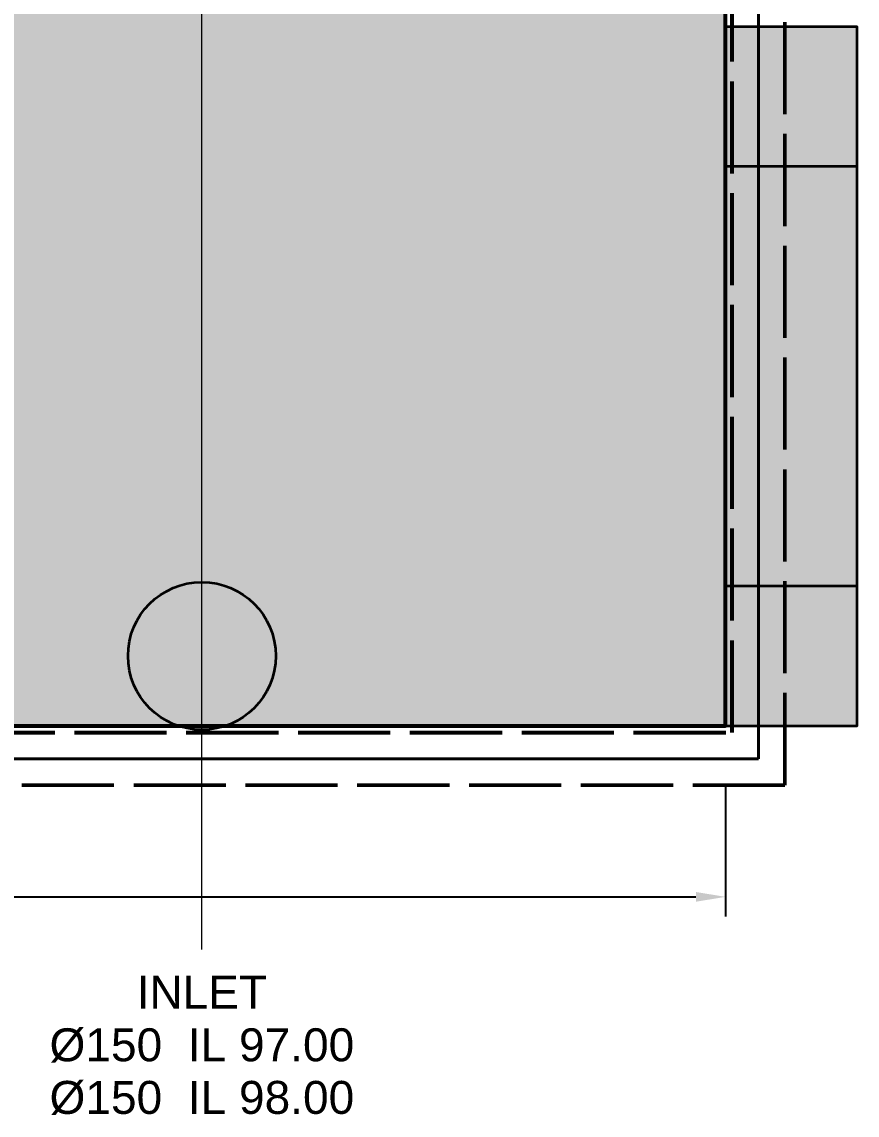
# Model space of a CAD drawing. Header units: millimetres. Extents: x -1751 to 4494, y -1079 to 3281.
# Drawn here: x 2695 to 3591, y -418 to 755 of the extents above; entities that cross this region are included whole.
import ezdxf
from ezdxf.enums import TextEntityAlignment as Align

# ---------------------------------------------------------------- set-up
doc = ezdxf.new("R2010")
doc.units = ezdxf.units.MM
doc.linetypes.add('DASH_99_21', pattern=[119.94444444444443, 98.77777777777777, -21.166666666666664])
for name, color, linetype in [('ANNOTATIONS', 7, 'Continuous'), ('DIMENSIONS', 7, 'Continuous'), ('GEOFAB', 5, 'Continuous'), ('MODULE_ART', 7, 'Continuous'), ('PIPES', 7, 'Continuous'), ('TANK', 7, 'Continuous')]:
    doc.layers.add(name, color=color, linetype=linetype)
doc.styles.add('ARIAL', font='arial.ttf')
doc.dimstyles.get("Standard").update_dxf_attribs({"dimtxt": 2.5, "dimasz": 2.5, "dimexe": 1.25, "dimexo": 0.625, "dimtad": 1, "dimcen": 2.5, "dimazin": 3, "dimtfac": 1, "dimtmove": 0, "dimatfit": 3})

# ---------------------------------------------------------------- blocks, each defined once
blk = doc.blocks.new('atlancube_face')
at = {"true_color": 0x000000}
blk.add_solid([(-1.7857142857142858, -1.7889908256880733), (1151.7857142857144, -1.7889908256880733), (-1.7857142857142858, 781.7889908256881), (1151.7857142857144, 781.7889908256881)], dxfattribs=at)

msp = doc.modelspace()

# ---------------------------------------------------------------- hatches: boundary and pattern name
at = {"layer": 'PIPES', "true_color": 0xbfbfbf}
h = msp.add_hatch(color=7, dxfattribs=at)
h.dxf.hatch_style = 1
h.paths.add_polyline_path([(2809.1, 75, 1), (2967.566666666666, 75, 1)])
h = msp.add_hatch(color=7, dxfattribs=at)
h.dxf.hatch_style = 1
h.paths.add_polyline_path([(2809.1, 75, 1), (2967.566666666666, 75, 1)])

# ---------------------------------------------------------------- linework, layer by layer
at = {"layer": 'ANNOTATIONS', "lineweight": 18, "true_color": 0xffffff}
msp.add_line((2888.333333333333, -4.233333333333333), (2888.333333333333, 995.7666666666667), dxfattribs=at)
at = {"layer": 'ANNOTATIONS', "lineweight": 18}
msp.add_line((2888.333333333333, -239.88888888888889), (2888.333333333333, -4.233333333333333), dxfattribs=at)
at = {"layer": 'GEOFAB', "color": 5, "linetype": 'DASH_99_21', "lineweight": 50}
for p, q in [((3513.5, -63.5), (3513.5, 2088.222222222222)), ((-63.5, -63.5), (3513.5, -63.5))]:
    msp.add_line(p, q, dxfattribs=at)
at = {"layer": 'GEOFAB', "color": 6, "lineweight": 40}
for p, q in [((3485.277777777778, -35.27777777777778), (3485.277777777778, 2060)), ((-35.27777777777778, -35.27777777777778), (3485.277777777778, -35.27777777777778))]:
    msp.add_line(p, q, dxfattribs=at)
at = {"layer": 'GEOFAB', "color": 5, "linetype": 'DASH_99_21', "lineweight": 53}
msp.add_lwpolyline([(-7.055555555555555, -7.055555555555555), (3457.0555555555557, -7.055555555555555), (3457.0555555555557, 1567.0555555555557), (-7.055555555555555, 1567.0555555555557)], close=True, dxfattribs=at)
at = {"layer": 'PIPES', "lineweight": 35}
for points in [[(3450, 0), (3591.111111111111, 0), (3591.111111111111, 750), (3450, 750)], [(3450, 0), (3591.111111111111, 0), (3591.111111111111, 600), (3450, 600)], [(3450, 0), (3591.111111111111, 0), (3591.111111111111, 150), (3450, 150)]]:
    msp.add_lwpolyline(points, close=True, dxfattribs=at)
at = {"layer": 'PIPES', "color": 1, "lineweight": 35}
msp.add_circle((2888.333333333333, 75), 79.23333333333333, dxfattribs=at)
msp.add_circle((2888.333333333333, 75), 79.23333333333333, dxfattribs=at)
at = {"layer": 'PIPES', "true_color": 0xbfbfbf}
for points in [[(3450, 0), (3591.111111111111, 0), (3450, 750), (3591.111111111111, 750)], [(3450, 0), (3591.111111111111, 0), (3450, 600), (3591.111111111111, 600)], [(3450, 0), (3591.111111111111, 0), (3450, 150), (3591.111111111111, 150)]]:
    msp.add_solid(points, dxfattribs=at)
at = {"layer": 'TANK', "lineweight": 53}
msp.add_lwpolyline([(0, 0), (3450, 0), (3450, 1560), (0, 1560)], close=True, dxfattribs=at)

# ---------------------------------------------------------------- block references
at = {"layer": 'MODULE_ART'}
msp.add_blockref('atlancube_face', (2300, 0), dxfattribs=at)

# ---------------------------------------------------------------- texts
at = {"layer": 'ANNOTATIONS', "style": 'ARIAL'}
for s, p in [('INLET', (2888.333333333333, -303.38888888888886)), ('Ø150  IL 97.00', (2888.333333333333, -359.8333333333333)), ('Ø150  IL 98.00', (2888.333333333333, -416.27777777777777))]:
    msp.add_text(s, height=35.36244444444444, dxfattribs=at).set_placement(p, align=Align.CENTER)

# ---------------------------------------------------------------- dimensions: what is measured, and where the dimension line sits
at = {"layer": 'DIMENSIONS'}
msp.add_linear_dim(base=(0, -183.44444444444443), p1=(0, -63.5), p2=(3450, -63.5), dimstyle='Standard', override={"dimtxt": 40.41422222222222, "dimasz": 31.75, "dimexe": 21.166666666666664, "dimexo": 0, "dimgap": 17.63888888888889, "dimtad": 1, "dimtih": 0, "dimtoh": 0, "dimdec": 0, "dimtxsty": 'ARIAL', "dimclrd": 7, "dimclre": 7, "dimclrt": 7}, dxfattribs=at).render()

doc.saveas('drawing.dxf')
